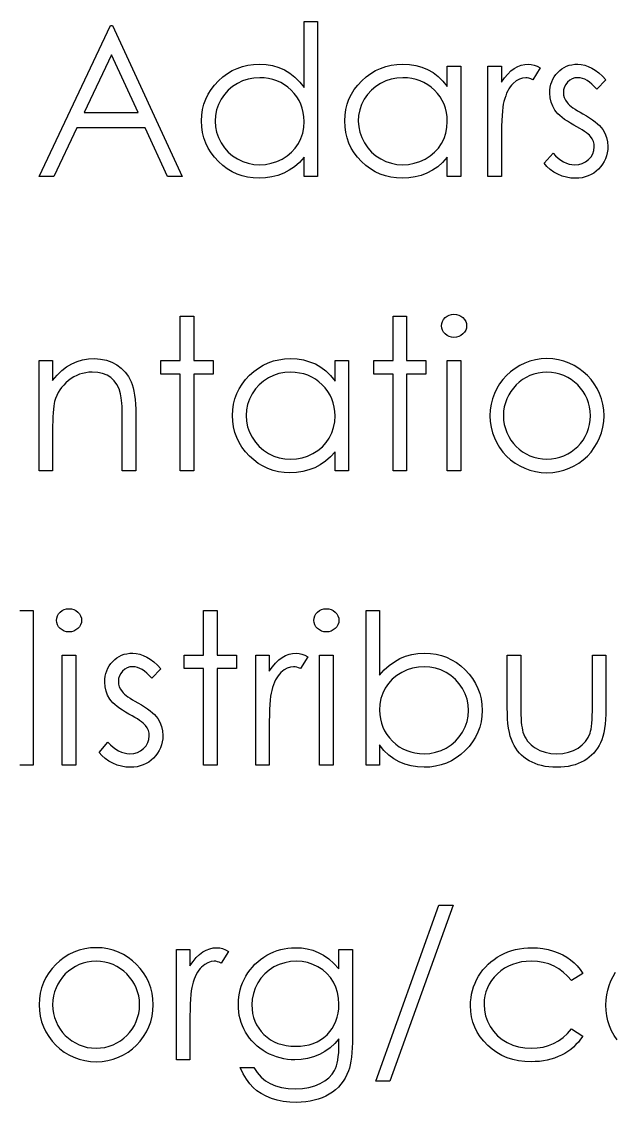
# Model space of a CAD drawing. Header units: millimetres. Extents: x -143 to 157, y 0 to 129.
# Drawn here: x -107.51 to -93.77, y 104.18 to 129.25 of the extents above; entities that cross this region are included whole.
import ezdxf

# ---------------------------------------------------------------- set-up
doc = ezdxf.new("R2010")
doc.units = ezdxf.units.MM

msp = doc.modelspace()

# ---------------------------------------------------------------- linework, layer by layer
at = {"color": 7, "linetype": 'Continuous', "flags": 128}
for points in [[(-105.405, 129.162), (-103.79, 125.662), (-103.79, 125.662), (-104.131, 125.662), (-104.131, 125.662), (-104.649, 126.784), (-104.649, 126.784), (-106.235, 126.784), (-106.235, 126.784), (-106.767, 125.662), (-106.767, 125.662), (-107.11, 125.662), (-107.11, 125.662), (-105.45, 129.162), (-105.45, 129.162), (-105.405, 129.162)], [(-100.649, 129.252), (-100.649, 125.662), (-100.649, 125.662), (-100.963, 125.662), (-100.963, 125.662), (-100.963, 126.105), (-100.963, 126.105), (-101.071, 125.987), (-101.186, 125.886), (-101.308, 125.802), (-101.435, 125.735), (-101.569, 125.683), (-101.709, 125.647), (-101.855, 125.625), (-102.007, 125.618), (-102.007, 125.618), (-102.143, 125.624), (-102.273, 125.642), (-102.399, 125.672), (-102.519, 125.714), (-102.634, 125.769), (-102.745, 125.836), (-102.85, 125.914), (-102.95, 126.005), (-103.042, 126.105), (-103.122, 126.209), (-103.188, 126.319), (-103.244, 126.435), (-103.286, 126.556), (-103.316, 126.681), (-103.335, 126.812), (-103.341, 126.948), (-103.341, 126.948), (-103.335, 127.081), (-103.316, 127.21), (-103.286, 127.334), (-103.242, 127.453), (-103.187, 127.567), (-103.119, 127.675), (-103.04, 127.78), (-102.947, 127.879), (-102.846, 127.969), (-102.739, 128.048), (-102.629, 128.114), (-102.512, 128.168), (-102.391, 128.211), (-102.265, 128.241), (-102.134, 128.259), (-101.998, 128.265), (-101.998, 128.265), (-101.841, 128.257), (-101.693, 128.231), (-101.552, 128.189), (-101.419, 128.13), (-101.293, 128.054), (-101.175, 127.961), (-101.065, 127.851), (-100.963, 127.725), (-100.963, 127.725), (-100.963, 129.252), (-100.963, 129.252), (-100.649, 129.252)], [(-105.431, 128.48), (-106.065, 127.143), (-106.065, 127.143), (-104.814, 127.143), (-104.814, 127.143), (-105.431, 128.48)], [(-97.328, 128.22), (-97.328, 125.662), (-97.328, 125.662), (-97.642, 125.662), (-97.642, 125.662), (-97.642, 126.105), (-97.642, 126.105), (-97.751, 125.987), (-97.865, 125.886), (-97.987, 125.802), (-98.115, 125.735), (-98.249, 125.683), (-98.388, 125.647), (-98.535, 125.625), (-98.687, 125.618), (-98.687, 125.618), (-98.822, 125.624), (-98.953, 125.642), (-99.078, 125.672), (-99.199, 125.714), (-99.314, 125.769), (-99.425, 125.836), (-99.53, 125.914), (-99.63, 126.005), (-99.722, 126.105), (-99.801, 126.209), (-99.868, 126.319), (-99.923, 126.435), (-99.966, 126.556), (-99.996, 126.681), (-100.014, 126.812), (-100.021, 126.948), (-100.021, 126.948), (-100.014, 127.081), (-99.996, 127.21), (-99.965, 127.334), (-99.922, 127.453), (-99.866, 127.567), (-99.799, 127.675), (-99.719, 127.78), (-99.626, 127.879), (-99.526, 127.969), (-99.419, 128.048), (-99.308, 128.114), (-99.192, 128.168), (-99.07, 128.211), (-98.944, 128.241), (-98.813, 128.259), (-98.677, 128.265), (-98.677, 128.265), (-98.521, 128.257), (-98.372, 128.234), (-98.231, 128.195), (-98.098, 128.141), (-97.973, 128.07), (-97.854, 127.98), (-97.745, 127.873), (-97.642, 127.747), (-97.642, 127.747), (-97.642, 128.22), (-97.642, 128.22), (-97.328, 128.22)], [(-96.7, 128.22), (-96.386, 128.22), (-96.386, 128.22), (-96.386, 127.844), (-96.386, 127.844), (-96.314, 127.947), (-96.241, 128.036), (-96.166, 128.108), (-96.089, 128.165), (-96.009, 128.209), (-95.928, 128.24), (-95.846, 128.259), (-95.762, 128.265), (-95.762, 128.265), (-95.697, 128.259), (-95.629, 128.243), (-95.56, 128.216), (-95.488, 128.177), (-95.488, 128.177), (-95.661, 127.905), (-95.661, 127.905), (-95.707, 127.925), (-95.749, 127.94), (-95.787, 127.948), (-95.821, 127.951), (-95.821, 127.951), (-95.897, 127.942), (-95.971, 127.917), (-96.043, 127.875), (-96.115, 127.816), (-96.149, 127.78), (-96.181, 127.74), (-96.211, 127.695), (-96.239, 127.645), (-96.265, 127.59), (-96.288, 127.532), (-96.31, 127.468), (-96.33, 127.4), (-96.33, 127.4), (-96.343, 127.339), (-96.354, 127.264), (-96.364, 127.175), (-96.372, 127.072), (-96.378, 126.955), (-96.382, 126.825), (-96.385, 126.68), (-96.386, 126.522), (-96.386, 126.522), (-96.386, 125.662), (-96.386, 125.662), (-96.7, 125.662), (-96.7, 125.662), (-96.7, 128.22)], [(-93.963, 127.901), (-94.176, 127.682), (-94.176, 127.682), (-94.232, 127.745), (-94.288, 127.799), (-94.344, 127.846), (-94.399, 127.884), (-94.454, 127.913), (-94.509, 127.934), (-94.564, 127.947), (-94.618, 127.951), (-94.618, 127.951), (-94.684, 127.945), (-94.745, 127.925), (-94.801, 127.893), (-94.853, 127.847), (-94.895, 127.793), (-94.925, 127.736), (-94.944, 127.673), (-94.95, 127.607), (-94.95, 127.607), (-94.944, 127.546), (-94.928, 127.488), (-94.901, 127.431), (-94.863, 127.375), (-94.863, 127.375), (-94.839, 127.346), (-94.808, 127.316), (-94.771, 127.285), (-94.728, 127.253), (-94.679, 127.219), (-94.625, 127.185), (-94.564, 127.148), (-94.498, 127.111), (-94.498, 127.111), (-94.416, 127.065), (-94.342, 127.019), (-94.274, 126.973), (-94.213, 126.929), (-94.159, 126.884), (-94.111, 126.84), (-94.071, 126.795), (-94.037, 126.752), (-94.037, 126.752), (-93.985, 126.661), (-93.947, 126.565), (-93.926, 126.464), (-93.918, 126.356), (-93.918, 126.356), (-93.921, 126.281), (-93.931, 126.208), (-93.948, 126.138), (-93.971, 126.071), (-94.002, 126.007), (-94.039, 125.946), (-94.082, 125.887), (-94.132, 125.832), (-94.188, 125.782), (-94.246, 125.738), (-94.308, 125.702), (-94.373, 125.671), (-94.442, 125.648), (-94.514, 125.631), (-94.589, 125.621), (-94.667, 125.618), (-94.667, 125.618), (-94.773, 125.623), (-94.876, 125.641), (-94.977, 125.669), (-95.076, 125.709), (-95.169, 125.76), (-95.254, 125.819), (-95.331, 125.887), (-95.399, 125.964), (-95.399, 125.964), (-95.19, 126.201), (-95.19, 126.201), (-95.13, 126.138), (-95.069, 126.083), (-95.007, 126.037), (-94.944, 125.999), (-94.881, 125.969), (-94.815, 125.948), (-94.75, 125.936), (-94.684, 125.932), (-94.684, 125.932), (-94.593, 125.939), (-94.51, 125.962), (-94.433, 126), (-94.364, 126.054), (-94.306, 126.118), (-94.265, 126.188), (-94.24, 126.263), (-94.232, 126.343), (-94.232, 126.343), (-94.238, 126.41), (-94.254, 126.473), (-94.28, 126.532), (-94.318, 126.587), (-94.318, 126.587), (-94.343, 126.614), (-94.374, 126.643), (-94.413, 126.673), (-94.458, 126.706), (-94.51, 126.739), (-94.569, 126.774), (-94.634, 126.812), (-94.706, 126.851), (-94.706, 126.851), (-94.784, 126.895), (-94.855, 126.939), (-94.92, 126.983), (-94.979, 127.027), (-95.031, 127.07), (-95.075, 127.114), (-95.115, 127.157), (-95.147, 127.2), (-95.147, 127.2), (-95.198, 127.289), (-95.235, 127.385), (-95.257, 127.486), (-95.264, 127.594), (-95.264, 127.594), (-95.261, 127.665), (-95.253, 127.732), (-95.238, 127.797), (-95.219, 127.858), (-95.193, 127.916), (-95.161, 127.972), (-95.124, 128.024), (-95.081, 128.074), (-95.033, 128.118), (-94.983, 128.157), (-94.93, 128.19), (-94.874, 128.217), (-94.814, 128.238), (-94.752, 128.253), (-94.686, 128.262), (-94.618, 128.265), (-94.618, 128.265), (-94.536, 128.259), (-94.455, 128.243), (-94.373, 128.214), (-94.291, 128.174), (-94.21, 128.123), (-94.128, 128.06), (-94.045, 127.987), (-93.963, 127.901)], [(-101.993, 127.951), (-102.131, 127.942), (-102.263, 127.918), (-102.389, 127.877), (-102.51, 127.819), (-102.622, 127.747), (-102.723, 127.661), (-102.811, 127.562), (-102.887, 127.449), (-102.948, 127.328), (-102.992, 127.203), (-103.019, 127.076), (-103.027, 126.945), (-103.027, 126.945), (-103.018, 126.814), (-102.992, 126.687), (-102.948, 126.562), (-102.886, 126.44), (-102.809, 126.326), (-102.721, 126.226), (-102.62, 126.139), (-102.507, 126.066), (-102.385, 126.007), (-102.26, 125.965), (-102.13, 125.94), (-101.996, 125.932), (-101.996, 125.932), (-101.86, 125.94), (-101.728, 125.965), (-101.599, 126.006), (-101.475, 126.064), (-101.359, 126.136), (-101.257, 126.22), (-101.17, 126.317), (-101.096, 126.424), (-101.038, 126.541), (-100.996, 126.666), (-100.971, 126.797), (-100.963, 126.936), (-100.963, 126.936), (-100.968, 127.041), (-100.982, 127.143), (-101.005, 127.241), (-101.037, 127.333), (-101.079, 127.421), (-101.13, 127.506), (-101.191, 127.585), (-101.261, 127.66), (-101.337, 127.728), (-101.418, 127.787), (-101.503, 127.837), (-101.592, 127.878), (-101.686, 127.91), (-101.785, 127.933), (-101.887, 127.947), (-101.993, 127.951)], [(-98.673, 127.951), (-98.81, 127.942), (-98.942, 127.918), (-99.068, 127.877), (-99.19, 127.819), (-99.302, 127.747), (-99.402, 127.661), (-99.49, 127.562), (-99.567, 127.449), (-99.628, 127.328), (-99.671, 127.203), (-99.698, 127.076), (-99.706, 126.945), (-99.706, 126.945), (-99.697, 126.814), (-99.671, 126.687), (-99.627, 126.562), (-99.565, 126.44), (-99.488, 126.326), (-99.4, 126.226), (-99.299, 126.139), (-99.186, 126.066), (-99.065, 126.007), (-98.939, 125.965), (-98.81, 125.94), (-98.676, 125.932), (-98.676, 125.932), (-98.54, 125.94), (-98.407, 125.965), (-98.279, 126.006), (-98.154, 126.064), (-98.038, 126.136), (-97.936, 126.22), (-97.849, 126.317), (-97.776, 126.424), (-97.717, 126.541), (-97.675, 126.666), (-97.651, 126.797), (-97.642, 126.936), (-97.642, 126.936), (-97.647, 127.041), (-97.661, 127.143), (-97.684, 127.241), (-97.717, 127.333), (-97.759, 127.421), (-97.81, 127.506), (-97.87, 127.585), (-97.94, 127.66), (-98.017, 127.728), (-98.097, 127.787), (-98.183, 127.837), (-98.272, 127.878), (-98.366, 127.91), (-98.464, 127.933), (-98.566, 127.947), (-98.673, 127.951)], [(-103.835, 122.419), (-103.521, 122.419), (-103.521, 122.419), (-103.521, 121.387), (-103.521, 121.387), (-103.072, 121.387), (-103.072, 121.387), (-103.072, 121.073), (-103.072, 121.073), (-103.521, 121.073), (-103.521, 121.073), (-103.521, 118.829), (-103.521, 118.829), (-103.835, 118.829), (-103.835, 118.829), (-103.835, 121.073), (-103.835, 121.073), (-104.283, 121.073), (-104.283, 121.073), (-104.283, 121.387), (-104.283, 121.387), (-103.835, 121.387), (-103.835, 121.387), (-103.835, 122.419)], [(-98.899, 122.419), (-98.585, 122.419), (-98.585, 122.419), (-98.585, 121.387), (-98.585, 121.387), (-98.136, 121.387), (-98.136, 121.387), (-98.136, 121.073), (-98.136, 121.073), (-98.585, 121.073), (-98.585, 121.073), (-98.585, 118.829), (-98.585, 118.829), (-98.899, 118.829), (-98.899, 118.829), (-98.899, 121.073), (-98.899, 121.073), (-99.347, 121.073), (-99.347, 121.073), (-99.347, 121.387), (-99.347, 121.387), (-98.899, 121.387), (-98.899, 121.387), (-98.899, 122.419)], [(-97.487, 122.464), (-97.428, 122.459), (-97.374, 122.444), (-97.325, 122.419), (-97.28, 122.384), (-97.242, 122.343), (-97.215, 122.297), (-97.199, 122.247), (-97.194, 122.193), (-97.194, 122.193), (-97.199, 122.14), (-97.215, 122.091), (-97.242, 122.046), (-97.28, 122.004), (-97.325, 121.97), (-97.374, 121.945), (-97.428, 121.93), (-97.487, 121.925), (-97.487, 121.925), (-97.544, 121.93), (-97.597, 121.945), (-97.647, 121.97), (-97.691, 122.004), (-97.729, 122.046), (-97.755, 122.091), (-97.771, 122.14), (-97.777, 122.193), (-97.777, 122.193), (-97.771, 122.247), (-97.755, 122.297), (-97.729, 122.343), (-97.691, 122.384), (-97.647, 122.419), (-97.597, 122.444), (-97.544, 122.459), (-97.487, 122.464)], [(-107.11, 121.387), (-106.796, 121.387), (-106.796, 121.387), (-106.796, 120.925), (-106.796, 120.925), (-106.693, 121.049), (-106.585, 121.155), (-106.472, 121.242), (-106.352, 121.311), (-106.228, 121.364), (-106.099, 121.401), (-105.963, 121.424), (-105.823, 121.432), (-105.823, 121.432), (-105.681, 121.422), (-105.548, 121.396), (-105.423, 121.35), (-105.307, 121.287), (-105.202, 121.209), (-105.111, 121.118), (-105.035, 121.014), (-104.974, 120.897), (-104.949, 120.832), (-104.927, 120.758), (-104.909, 120.676), (-104.893, 120.585), (-104.882, 120.485), (-104.874, 120.377), (-104.868, 120.26), (-104.867, 120.135), (-104.867, 120.135), (-104.867, 118.829), (-104.867, 118.829), (-105.181, 118.829), (-105.181, 118.829), (-105.181, 120.032), (-105.181, 120.032), (-105.181, 120.137), (-105.183, 120.232), (-105.186, 120.318), (-105.19, 120.396), (-105.195, 120.464), (-105.202, 120.523), (-105.21, 120.573), (-105.218, 120.614), (-105.218, 120.614), (-105.254, 120.732), (-105.303, 120.834), (-105.367, 120.92), (-105.443, 120.991), (-105.533, 121.047), (-105.635, 121.086), (-105.75, 121.11), (-105.878, 121.118), (-105.878, 121.118), (-105.953, 121.115), (-106.027, 121.106), (-106.099, 121.09), (-106.169, 121.069), (-106.237, 121.041), (-106.303, 121.008), (-106.366, 120.968), (-106.428, 120.923), (-106.486, 120.872), (-106.539, 120.82), (-106.587, 120.763), (-106.629, 120.705), (-106.666, 120.643), (-106.699, 120.578), (-106.726, 120.51), (-106.748, 120.44), (-106.748, 120.44), (-106.759, 120.388), (-106.769, 120.327), (-106.777, 120.256), (-106.784, 120.175), (-106.789, 120.084), (-106.793, 119.984), (-106.795, 119.874), (-106.796, 119.754), (-106.796, 119.754), (-106.796, 118.829), (-106.796, 118.829), (-107.11, 118.829), (-107.11, 118.829), (-107.11, 121.387)], [(-99.931, 121.387), (-99.931, 118.829), (-99.931, 118.829), (-100.245, 118.829), (-100.245, 118.829), (-100.245, 119.271), (-100.245, 119.271), (-100.354, 119.154), (-100.468, 119.053), (-100.59, 118.969), (-100.717, 118.901), (-100.851, 118.85), (-100.991, 118.814), (-101.137, 118.791), (-101.29, 118.784), (-101.29, 118.784), (-101.425, 118.79), (-101.555, 118.809), (-101.681, 118.839), (-101.801, 118.881), (-101.916, 118.936), (-102.027, 119.002), (-102.132, 119.081), (-102.233, 119.172), (-102.324, 119.271), (-102.404, 119.376), (-102.47, 119.486), (-102.526, 119.602), (-102.568, 119.722), (-102.599, 119.848), (-102.617, 119.979), (-102.623, 120.115), (-102.623, 120.115), (-102.617, 120.248), (-102.599, 120.377), (-102.568, 120.501), (-102.524, 120.62), (-102.469, 120.733), (-102.402, 120.842), (-102.322, 120.946), (-102.229, 121.045), (-102.128, 121.136), (-102.022, 121.214), (-101.911, 121.281), (-101.794, 121.335), (-101.673, 121.378), (-101.547, 121.408), (-101.416, 121.425), (-101.28, 121.432), (-101.28, 121.432), (-101.123, 121.424), (-100.975, 121.401), (-100.834, 121.361), (-100.701, 121.308), (-100.575, 121.237), (-100.457, 121.147), (-100.347, 121.04), (-100.245, 120.913), (-100.245, 120.913), (-100.245, 121.387), (-100.245, 121.387), (-99.931, 121.387)], [(-97.642, 121.387), (-97.328, 121.387), (-97.328, 121.387), (-97.328, 118.829), (-97.328, 118.829), (-97.642, 118.829), (-97.642, 118.829), (-97.642, 121.387)], [(-101.276, 121.118), (-101.413, 121.109), (-101.545, 121.085), (-101.671, 121.043), (-101.792, 120.986), (-101.904, 120.913), (-102.005, 120.827), (-102.093, 120.728), (-102.169, 120.616), (-102.23, 120.495), (-102.274, 120.37), (-102.301, 120.243), (-102.309, 120.111), (-102.309, 120.111), (-102.3, 119.981), (-102.274, 119.853), (-102.23, 119.729), (-102.168, 119.607), (-102.091, 119.493), (-102.003, 119.393), (-101.902, 119.306), (-101.789, 119.232), (-101.667, 119.173), (-101.542, 119.132), (-101.412, 119.107), (-101.278, 119.098), (-101.278, 119.098), (-101.142, 119.107), (-101.01, 119.131), (-100.881, 119.173), (-100.757, 119.231), (-100.641, 119.303), (-100.539, 119.387), (-100.452, 119.483), (-100.378, 119.59), (-100.32, 119.708), (-100.278, 119.832), (-100.253, 119.963), (-100.245, 120.102), (-100.245, 120.102), (-100.25, 120.208), (-100.264, 120.31), (-100.287, 120.407), (-100.319, 120.5), (-100.361, 120.588), (-100.412, 120.672), (-100.473, 120.752), (-100.543, 120.827), (-100.619, 120.895), (-100.7, 120.954), (-100.785, 121.004), (-100.874, 121.045), (-100.968, 121.077), (-101.067, 121.099), (-101.169, 121.113), (-101.276, 121.118)], [(-106.416, 115.63), (-106.358, 115.625), (-106.304, 115.611), (-106.254, 115.585), (-106.209, 115.551), (-106.171, 115.51), (-106.145, 115.463), (-106.129, 115.414), (-106.123, 115.36), (-106.123, 115.36), (-106.129, 115.307), (-106.145, 115.258), (-106.171, 115.212), (-106.209, 115.171), (-106.254, 115.137), (-106.304, 115.111), (-106.358, 115.097), (-106.416, 115.092), (-106.416, 115.092), (-106.474, 115.097), (-106.526, 115.111), (-106.576, 115.137), (-106.621, 115.171), (-106.658, 115.212), (-106.685, 115.258), (-106.701, 115.307), (-106.706, 115.36), (-106.706, 115.36), (-106.701, 115.414), (-106.685, 115.463), (-106.658, 115.51), (-106.621, 115.551), (-106.576, 115.585), (-106.526, 115.611), (-106.474, 115.625), (-106.416, 115.63)], [(-100.448, 115.63), (-100.39, 115.625), (-100.336, 115.611), (-100.286, 115.585), (-100.241, 115.551), (-100.203, 115.51), (-100.177, 115.463), (-100.161, 115.414), (-100.155, 115.36), (-100.155, 115.36), (-100.161, 115.307), (-100.177, 115.258), (-100.203, 115.212), (-100.241, 115.171), (-100.286, 115.137), (-100.336, 115.111), (-100.39, 115.097), (-100.448, 115.092), (-100.448, 115.092), (-100.506, 115.097), (-100.558, 115.111), (-100.608, 115.137), (-100.653, 115.171), (-100.69, 115.212), (-100.717, 115.258), (-100.733, 115.307), (-100.738, 115.36), (-100.738, 115.36), (-100.733, 115.414), (-100.717, 115.463), (-100.69, 115.51), (-100.653, 115.551), (-100.608, 115.585), (-100.558, 115.611), (-100.506, 115.625), (-100.448, 115.63)], [(-107.245, 115.585), (-107.245, 111.996), (-107.245, 111.996), (-107.559, 111.996)], [(-107.559, 115.585), (-107.245, 115.585)], [(-103.296, 115.585), (-102.982, 115.585), (-102.982, 115.585), (-102.982, 114.553), (-102.982, 114.553), (-102.533, 114.553), (-102.533, 114.553), (-102.533, 114.239), (-102.533, 114.239), (-102.982, 114.239), (-102.982, 114.239), (-102.982, 111.996), (-102.982, 111.996), (-103.296, 111.996), (-103.296, 111.996), (-103.296, 114.239), (-103.296, 114.239), (-103.745, 114.239), (-103.745, 114.239), (-103.745, 114.553), (-103.745, 114.553), (-103.296, 114.553), (-103.296, 114.553), (-103.296, 115.585)], [(-99.527, 111.996), (-99.527, 115.585), (-99.527, 115.585), (-99.213, 115.585), (-99.213, 115.585), (-99.213, 114.089), (-99.213, 114.089), (-99.104, 114.209), (-98.99, 114.312), (-98.869, 114.4), (-98.742, 114.471), (-98.608, 114.527), (-98.468, 114.567), (-98.322, 114.591), (-98.17, 114.598), (-98.17, 114.598), (-98.034, 114.592), (-97.903, 114.574), (-97.778, 114.544), (-97.657, 114.502), (-97.542, 114.447), (-97.431, 114.38), (-97.326, 114.302), (-97.226, 114.211), (-97.134, 114.111), (-97.055, 114.007), (-96.987, 113.896), (-96.932, 113.781), (-96.889, 113.662), (-96.859, 113.536), (-96.841, 113.406), (-96.835, 113.27), (-96.835, 113.27), (-96.841, 113.136), (-96.859, 113.007), (-96.89, 112.883), (-96.933, 112.763), (-96.989, 112.649), (-97.057, 112.54), (-97.137, 112.436), (-97.229, 112.337), (-97.33, 112.247), (-97.437, 112.168), (-97.548, 112.102), (-97.664, 112.048), (-97.785, 112.005), (-97.912, 111.975), (-98.043, 111.957), (-98.179, 111.951), (-98.179, 111.951), (-98.335, 111.959), (-98.483, 111.982), (-98.623, 112.021), (-98.756, 112.075), (-98.882, 112.146), (-99, 112.235), (-99.11, 112.343), (-99.213, 112.469), (-99.213, 112.469), (-99.213, 111.996), (-99.213, 111.996), (-99.527, 111.996)], [(-106.572, 114.553), (-106.258, 114.553), (-106.258, 114.553), (-106.258, 111.996), (-106.258, 111.996), (-106.572, 111.996), (-106.572, 111.996), (-106.572, 114.553)], [(-104.283, 114.234), (-104.496, 114.015), (-104.496, 114.015), (-104.553, 114.078), (-104.609, 114.133), (-104.665, 114.179), (-104.719, 114.217), (-104.775, 114.246), (-104.83, 114.267), (-104.884, 114.28), (-104.938, 114.284), (-104.938, 114.284), (-105.004, 114.278), (-105.065, 114.258), (-105.122, 114.226), (-105.173, 114.18), (-105.216, 114.126), (-105.246, 114.069), (-105.264, 114.007), (-105.271, 113.94), (-105.271, 113.94), (-105.265, 113.88), (-105.249, 113.821), (-105.221, 113.764), (-105.184, 113.708), (-105.184, 113.708), (-105.159, 113.679), (-105.128, 113.65), (-105.092, 113.618), (-105.049, 113.586), (-105, 113.552), (-104.945, 113.518), (-104.885, 113.481), (-104.818, 113.444), (-104.818, 113.444), (-104.737, 113.398), (-104.663, 113.352), (-104.595, 113.307), (-104.534, 113.262), (-104.48, 113.217), (-104.432, 113.173), (-104.391, 113.129), (-104.358, 113.085), (-104.358, 113.085), (-104.306, 112.995), (-104.268, 112.899), (-104.246, 112.797), (-104.238, 112.69), (-104.238, 112.69), (-104.242, 112.614), (-104.252, 112.541), (-104.269, 112.471), (-104.292, 112.404), (-104.323, 112.34), (-104.359, 112.279), (-104.403, 112.221), (-104.453, 112.165), (-104.508, 112.115), (-104.567, 112.071), (-104.628, 112.035), (-104.693, 112.005), (-104.762, 111.981), (-104.834, 111.964), (-104.909, 111.954), (-104.988, 111.951), (-104.988, 111.951), (-105.094, 111.956), (-105.197, 111.974), (-105.298, 112.003), (-105.397, 112.043), (-105.49, 112.093), (-105.575, 112.153), (-105.651, 112.221), (-105.719, 112.297), (-105.719, 112.297), (-105.511, 112.534), (-105.511, 112.534), (-105.451, 112.471), (-105.39, 112.416), (-105.327, 112.37), (-105.265, 112.332), (-105.201, 112.303), (-105.136, 112.282), (-105.071, 112.269), (-105.004, 112.265), (-105.004, 112.265), (-104.914, 112.273), (-104.83, 112.296), (-104.754, 112.334), (-104.684, 112.388), (-104.627, 112.451), (-104.586, 112.522), (-104.561, 112.596), (-104.553, 112.677), (-104.553, 112.677), (-104.558, 112.743), (-104.574, 112.806), (-104.601, 112.865), (-104.639, 112.92), (-104.639, 112.92), (-104.663, 112.947), (-104.695, 112.976), (-104.733, 113.007), (-104.778, 113.039), (-104.83, 113.073), (-104.889, 113.108), (-104.954, 113.145), (-105.027, 113.184), (-105.027, 113.184), (-105.104, 113.228), (-105.176, 113.272), (-105.24, 113.317), (-105.299, 113.36), (-105.351, 113.404), (-105.396, 113.447), (-105.435, 113.491), (-105.468, 113.533), (-105.468, 113.533), (-105.519, 113.622), (-105.555, 113.718), (-105.578, 113.819), (-105.585, 113.927), (-105.585, 113.927), (-105.582, 113.998), (-105.573, 114.065), (-105.559, 114.13), (-105.539, 114.192), (-105.513, 114.25), (-105.482, 114.305), (-105.444, 114.358), (-105.402, 114.407), (-105.354, 114.452), (-105.303, 114.49), (-105.25, 114.523), (-105.194, 114.551), (-105.134, 114.572), (-105.072, 114.586), (-105.007, 114.595), (-104.938, 114.598), (-104.938, 114.598), (-104.857, 114.593), (-104.776, 114.576), (-104.693, 114.547), (-104.611, 114.507), (-104.53, 114.456), (-104.448, 114.394), (-104.365, 114.32), (-104.283, 114.234)], [(-102.085, 114.553), (-101.771, 114.553), (-101.771, 114.553), (-101.771, 114.177), (-101.771, 114.177), (-101.699, 114.281), (-101.625, 114.369), (-101.55, 114.441), (-101.473, 114.499), (-101.394, 114.542), (-101.313, 114.574), (-101.231, 114.592), (-101.147, 114.598), (-101.147, 114.598), (-101.081, 114.593), (-101.014, 114.577), (-100.945, 114.549), (-100.873, 114.511), (-100.873, 114.511), (-101.046, 114.239), (-101.046, 114.239), (-101.091, 114.258), (-101.133, 114.273), (-101.172, 114.281), (-101.206, 114.284), (-101.206, 114.284), (-101.281, 114.276), (-101.355, 114.251), (-101.428, 114.208), (-101.499, 114.15), (-101.534, 114.114), (-101.566, 114.073), (-101.595, 114.028), (-101.623, 113.978), (-101.649, 113.924), (-101.673, 113.865), (-101.695, 113.801), (-101.714, 113.733), (-101.714, 113.733), (-101.728, 113.672), (-101.739, 113.597), (-101.749, 113.508), (-101.756, 113.405), (-101.763, 113.289), (-101.767, 113.158), (-101.77, 113.014), (-101.771, 112.855), (-101.771, 112.855), (-101.771, 111.996), (-101.771, 111.996), (-102.085, 111.996), (-102.085, 111.996), (-102.085, 114.553)], [(-100.604, 114.553), (-100.29, 114.553), (-100.29, 114.553), (-100.29, 111.996), (-100.29, 111.996), (-100.604, 111.996), (-100.604, 111.996), (-100.604, 114.553)], [(-96.251, 114.553), (-95.937, 114.553), (-95.937, 114.553), (-95.937, 113.367), (-95.937, 113.367), (-95.936, 113.263), (-95.934, 113.167), (-95.93, 113.08), (-95.925, 113), (-95.918, 112.93), (-95.909, 112.868), (-95.899, 112.815), (-95.887, 112.769), (-95.887, 112.769), (-95.866, 112.712), (-95.842, 112.658), (-95.812, 112.608), (-95.779, 112.56), (-95.742, 112.515), (-95.699, 112.474), (-95.654, 112.435), (-95.603, 112.4), (-95.493, 112.341), (-95.373, 112.299), (-95.242, 112.273), (-95.102, 112.265), (-95.102, 112.265), (-94.962, 112.273), (-94.833, 112.298), (-94.715, 112.339), (-94.609, 112.397), (-94.515, 112.468), (-94.437, 112.55), (-94.375, 112.641), (-94.329, 112.744), (-94.329, 112.744), (-94.317, 112.786), (-94.306, 112.838), (-94.297, 112.9), (-94.29, 112.973), (-94.284, 113.057), (-94.28, 113.15), (-94.278, 113.254), (-94.277, 113.367), (-94.277, 113.367), (-94.277, 114.553), (-94.277, 114.553), (-93.963, 114.553), (-93.963, 114.553), (-93.963, 113.308), (-93.963, 113.308), (-93.965, 113.181), (-93.971, 113.062), (-93.98, 112.951), (-93.994, 112.848), (-94.012, 112.753), (-94.034, 112.667), (-94.06, 112.588), (-94.089, 112.517), (-94.123, 112.453), (-94.16, 112.392), (-94.202, 112.334), (-94.247, 112.28), (-94.297, 112.23), (-94.35, 112.184), (-94.407, 112.14), (-94.469, 112.101), (-94.534, 112.066), (-94.604, 112.035), (-94.677, 112.01), (-94.754, 111.989), (-94.836, 111.972), (-94.922, 111.96), (-95.011, 111.953), (-95.105, 111.951), (-95.105, 111.951), (-95.198, 111.953), (-95.288, 111.96), (-95.373, 111.972), (-95.456, 111.989), (-95.533, 112.01), (-95.607, 112.035), (-95.677, 112.066), (-95.743, 112.101), (-95.805, 112.14), (-95.863, 112.184), (-95.917, 112.231), (-95.967, 112.281), (-96.012, 112.336), (-96.054, 112.394), (-96.091, 112.456), (-96.125, 112.521), (-96.155, 112.592), (-96.18, 112.672), (-96.202, 112.761), (-96.22, 112.858), (-96.234, 112.964), (-96.244, 113.078), (-96.249, 113.2), (-96.251, 113.331), (-96.251, 113.331), (-96.251, 114.553)], [(-98.182, 112.265), (-98.045, 112.273), (-97.913, 112.298), (-97.787, 112.339), (-97.665, 112.397), (-97.553, 112.469), (-97.453, 112.555), (-97.365, 112.654), (-97.289, 112.766), (-97.227, 112.887), (-97.184, 113.012), (-97.157, 113.139), (-97.149, 113.27), (-97.149, 113.27), (-97.158, 113.401), (-97.184, 113.529), (-97.229, 113.654), (-97.29, 113.776), (-97.367, 113.889), (-97.455, 113.99), (-97.556, 114.077), (-97.669, 114.15), (-97.79, 114.209), (-97.915, 114.251), (-98.044, 114.276), (-98.177, 114.284), (-98.177, 114.284), (-98.313, 114.276), (-98.445, 114.251), (-98.574, 114.209), (-98.7, 114.15), (-98.816, 114.077), (-98.918, 113.993), (-99.007, 113.897), (-99.08, 113.789), (-99.138, 113.672), (-99.18, 113.549), (-99.204, 113.418), (-99.213, 113.279), (-99.213, 113.279), (-99.208, 113.174), (-99.194, 113.072), (-99.171, 112.974), (-99.138, 112.882), (-99.096, 112.794), (-99.045, 112.709), (-98.985, 112.63), (-98.916, 112.555), (-98.839, 112.487), (-98.758, 112.428), (-98.673, 112.379), (-98.583, 112.338), (-98.489, 112.306), (-98.391, 112.283), (-98.289, 112.269), (-98.182, 112.265)], [(-97.508, 108.752), (-98.972, 104.669), (-98.972, 104.669), (-99.303, 104.669), (-99.303, 104.669), (-97.839, 108.752), (-97.839, 108.752), (-97.508, 108.752)], [(-103.924, 107.72), (-103.61, 107.72), (-103.61, 107.72), (-103.61, 107.344), (-103.61, 107.344), (-103.539, 107.447), (-103.465, 107.536), (-103.39, 107.608), (-103.313, 107.665), (-103.234, 107.709), (-103.152, 107.74), (-103.07, 107.759), (-102.986, 107.765), (-102.986, 107.765), (-102.921, 107.759), (-102.854, 107.743), (-102.784, 107.716), (-102.713, 107.677), (-102.713, 107.677), (-102.885, 107.405), (-102.885, 107.405), (-102.931, 107.425), (-102.973, 107.44), (-103.011, 107.448), (-103.046, 107.451), (-103.046, 107.451), (-103.121, 107.442), (-103.195, 107.417), (-103.267, 107.375), (-103.339, 107.316), (-103.373, 107.28), (-103.406, 107.24), (-103.435, 107.195), (-103.463, 107.145), (-103.489, 107.09), (-103.513, 107.032), (-103.535, 106.968), (-103.554, 106.9), (-103.554, 106.9), (-103.567, 106.839), (-103.579, 106.764), (-103.589, 106.675), (-103.596, 106.572), (-103.603, 106.455), (-103.607, 106.325), (-103.61, 106.18), (-103.61, 106.022), (-103.61, 106.022), (-103.61, 105.162), (-103.61, 105.162), (-103.924, 105.162), (-103.924, 105.162), (-103.924, 107.72)], [(-100.155, 107.72), (-99.841, 107.72), (-99.841, 107.72), (-99.841, 105.69), (-99.841, 105.69), (-99.842, 105.561), (-99.847, 105.44), (-99.854, 105.329), (-99.864, 105.226), (-99.877, 105.132), (-99.894, 105.048), (-99.913, 104.972), (-99.934, 104.906), (-99.934, 104.906), (-99.969, 104.82), (-100.01, 104.74), (-100.056, 104.665), (-100.109, 104.595), (-100.168, 104.53), (-100.232, 104.47), (-100.302, 104.414), (-100.378, 104.365), (-100.459, 104.32), (-100.544, 104.282), (-100.633, 104.249), (-100.726, 104.223), (-100.823, 104.202), (-100.924, 104.187), (-101.029, 104.178), (-101.137, 104.175), (-101.137, 104.175), (-101.296, 104.181), (-101.446, 104.199), (-101.588, 104.228), (-101.722, 104.269), (-101.846, 104.32), (-101.957, 104.379), (-102.056, 104.446), (-102.144, 104.521), (-102.223, 104.609), (-102.3, 104.715), (-102.373, 104.84), (-102.444, 104.983), (-102.444, 104.983), (-102.129, 104.983), (-102.129, 104.983), (-102.05, 104.865), (-101.96, 104.764), (-101.859, 104.679), (-101.747, 104.61), (-101.623, 104.557), (-101.485, 104.519), (-101.334, 104.497), (-101.168, 104.489), (-101.168, 104.489), (-101.003, 104.497), (-100.853, 104.519), (-100.715, 104.557), (-100.591, 104.61), (-100.482, 104.674), (-100.389, 104.747), (-100.314, 104.827), (-100.255, 104.914), (-100.232, 104.964), (-100.211, 105.021), (-100.194, 105.085), (-100.18, 105.157), (-100.169, 105.237), (-100.161, 105.324), (-100.157, 105.418), (-100.155, 105.52), (-100.155, 105.52), (-100.155, 105.652), (-100.155, 105.652), (-100.253, 105.541), (-100.361, 105.443), (-100.48, 105.359), (-100.609, 105.289), (-100.745, 105.233), (-100.885, 105.194), (-101.029, 105.17), (-101.177, 105.162), (-101.177, 105.162), (-101.265, 105.165), (-101.351, 105.174), (-101.436, 105.187), (-101.52, 105.206), (-101.602, 105.23), (-101.682, 105.261), (-101.762, 105.296), (-101.84, 105.336), (-101.915, 105.382), (-101.986, 105.431), (-102.052, 105.483), (-102.115, 105.54), (-102.172, 105.601), (-102.226, 105.664), (-102.275, 105.732), (-102.319, 105.804), (-102.359, 105.878), (-102.393, 105.955), (-102.423, 106.032), (-102.446, 106.112), (-102.465, 106.194), (-102.478, 106.277), (-102.486, 106.363), (-102.488, 106.45), (-102.488, 106.45), (-102.486, 106.537), (-102.477, 106.623), (-102.464, 106.707), (-102.444, 106.79), (-102.42, 106.871), (-102.39, 106.951), (-102.354, 107.029), (-102.312, 107.106), (-102.266, 107.18), (-102.216, 107.25), (-102.161, 107.316), (-102.102, 107.379), (-102.039, 107.437), (-101.972, 107.491), (-101.9, 107.541), (-101.824, 107.588), (-101.746, 107.629), (-101.667, 107.665), (-101.586, 107.696), (-101.505, 107.721), (-101.422, 107.74), (-101.338, 107.754), (-101.253, 107.762), (-101.168, 107.765), (-101.168, 107.765), (-101.027, 107.758), (-100.891, 107.738), (-100.759, 107.704), (-100.633, 107.656), (-100.511, 107.592), (-100.389, 107.506), (-100.272, 107.4), (-100.155, 107.273), (-100.155, 107.273), (-100.155, 107.72)], [(-94.501, 107.165), (-94.764, 107.002), (-94.764, 107.002), (-94.853, 107.107), (-94.951, 107.198), (-95.055, 107.276), (-95.167, 107.339), (-95.288, 107.388), (-95.416, 107.423), (-95.552, 107.444), (-95.695, 107.451), (-95.695, 107.451), (-95.81, 107.446), (-95.921, 107.433), (-96.026, 107.409), (-96.126, 107.378), (-96.222, 107.337), (-96.312, 107.286), (-96.398, 107.227), (-96.478, 107.158), (-96.551, 107.083), (-96.614, 107.004), (-96.668, 106.921), (-96.712, 106.835), (-96.746, 106.744), (-96.77, 106.649), (-96.785, 106.551), (-96.79, 106.448), (-96.79, 106.448), (-96.781, 106.314), (-96.754, 106.185), (-96.709, 106.058), (-96.647, 105.936), (-96.568, 105.824), (-96.476, 105.723), (-96.372, 105.637), (-96.253, 105.564), (-96.124, 105.506), (-95.988, 105.465), (-95.845, 105.44), (-95.693, 105.432), (-95.693, 105.432), (-95.554, 105.439), (-95.422, 105.46), (-95.296, 105.495), (-95.176, 105.544), (-95.064, 105.607), (-94.958, 105.684), (-94.857, 105.775), (-94.764, 105.88), (-94.764, 105.88), (-94.501, 105.708), (-94.501, 105.708), (-94.549, 105.64), (-94.601, 105.575), (-94.657, 105.515), (-94.717, 105.459), (-94.78, 105.406), (-94.848, 105.358), (-94.919, 105.313), (-94.994, 105.272), (-95.073, 105.236), (-95.154, 105.204), (-95.237, 105.178), (-95.324, 105.156), (-95.413, 105.139), (-95.506, 105.127), (-95.601, 105.12), (-95.698, 105.118), (-95.698, 105.118), (-95.847, 105.123), (-95.988, 105.141), (-96.124, 105.171), (-96.253, 105.212), (-96.375, 105.265), (-96.492, 105.331), (-96.601, 105.408), (-96.704, 105.497), (-96.798, 105.594), (-96.879, 105.697), (-96.947, 105.805), (-97.004, 105.917), (-97.048, 106.036), (-97.079, 106.159), (-97.098, 106.287), (-97.104, 106.42), (-97.104, 106.42), (-97.101, 106.511), (-97.092, 106.6), (-97.078, 106.687), (-97.057, 106.773), (-97.031, 106.857), (-96.999, 106.94), (-96.961, 107.02), (-96.917, 107.1), (-96.868, 107.176), (-96.815, 107.248), (-96.757, 107.316), (-96.695, 107.379), (-96.629, 107.438), (-96.558, 107.492), (-96.483, 107.543), (-96.403, 107.589), (-96.321, 107.63), (-96.235, 107.666), (-96.148, 107.696), (-96.057, 107.721), (-95.965, 107.74), (-95.87, 107.754), (-95.772, 107.762), (-95.672, 107.765), (-95.672, 107.765), (-95.547, 107.76), (-95.423, 107.745), (-95.301, 107.721), (-95.182, 107.687), (-95.068, 107.645), (-94.963, 107.597), (-94.868, 107.543), (-94.781, 107.484), (-94.702, 107.417), (-94.629, 107.342), (-94.562, 107.258), (-94.501, 107.165)], [(-101.142, 107.451), (-101.28, 107.442), (-101.412, 107.417), (-101.539, 107.376), (-101.662, 107.317), (-101.775, 107.244), (-101.876, 107.158), (-101.963, 107.059), (-102.038, 106.947), (-102.098, 106.827), (-102.14, 106.702), (-102.166, 106.572), (-102.174, 106.437), (-102.174, 106.437), (-102.17, 106.335), (-102.157, 106.238), (-102.134, 106.145), (-102.104, 106.057), (-102.064, 105.973), (-102.016, 105.894), (-101.958, 105.819), (-101.893, 105.749), (-101.82, 105.685), (-101.741, 105.629), (-101.657, 105.583), (-101.569, 105.544), (-101.475, 105.515), (-101.375, 105.493), (-101.271, 105.481), (-101.161, 105.476), (-101.161, 105.476), (-101.05, 105.481), (-100.945, 105.493), (-100.846, 105.514), (-100.752, 105.544), (-100.663, 105.582), (-100.581, 105.629), (-100.503, 105.683), (-100.431, 105.746), (-100.367, 105.817), (-100.311, 105.892), (-100.263, 105.973), (-100.224, 106.058), (-100.194, 106.15), (-100.173, 106.246), (-100.159, 106.348), (-100.155, 106.455), (-100.155, 106.455), (-100.163, 106.595), (-100.187, 106.726), (-100.227, 106.85), (-100.282, 106.966), (-100.352, 107.072), (-100.436, 107.167), (-100.532, 107.25), (-100.642, 107.32), (-100.76, 107.377), (-100.883, 107.419), (-101.01, 107.442), (-101.142, 107.451)], [(-93.702, 105.624), (-93.771, 105.73), (-93.83, 105.839), (-93.877, 105.952), (-93.915, 106.068), (-93.942, 106.186), (-93.957, 106.309), (-93.963, 106.434), (-93.963, 106.434), (-93.958, 106.552), (-93.945, 106.667), (-93.921, 106.778), (-93.889, 106.887), (-93.848, 106.992), (-93.797, 107.094), (-93.737, 107.193)]]:
    msp.add_lwpolyline(points, dxfattribs=at)
at = {"color": 7, "linetype": 'Continuous'}
for centre, radius, start, end in [((-95.33, 120.108), 1.324, 90.0000347423, 89.9999652573), ((-95.331, 120.108), 1.009, 90.0009, 89.9991), ((-105.785, 106.441), 1.324, 90.0013, 89.9987), ((-105.787, 106.441), 1.009, 90.0008, 89.9992)]:
    msp.add_arc(centre, radius, start, end, dxfattribs=at)

doc.saveas('drawing.dxf')
